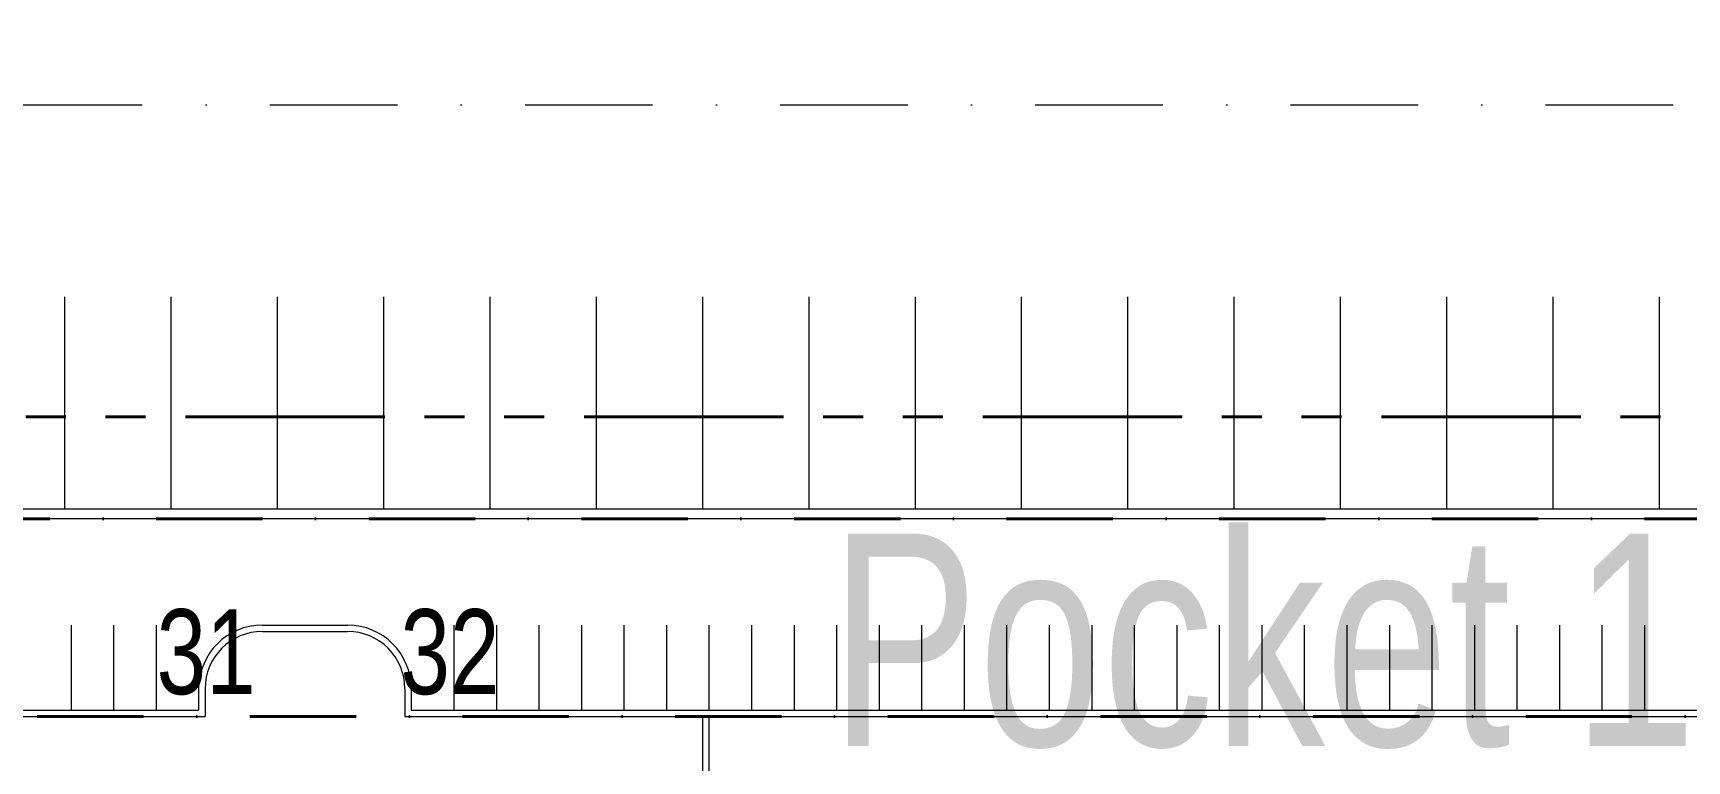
# Model space of a CAD drawing. Header units: inches. Extents: x 5542223 to 12533222, y 497239 to 5189502.
# Drawn here: x 6797436 to 6836328, y 2179859 to 2196995 of the extents above; entities that cross this region are included whole.
import ezdxf

# ---------------------------------------------------------------- set-up
doc = ezdxf.new("R2010")
doc.units = ezdxf.units.IN
doc.header["$MEASUREMENT"] = 0
doc.linetypes.add('DASHDOT', pattern=[1, 0.5, -0.25, 0, -0.25])
doc.linetypes.add('PHANTOM2', pattern=[1.25, 0.625, -0.125, 0.125, -0.125, 0.125, -0.125])
doc.layers.get('0').update_dxf_attribs({"color": 1})
for name, color, linetype, lineweight in [('Area_parking', 7, 'DASHDOT', 40), ('PARKING NO TXT', 7, 'Continuous', 9), ('Parking_Text', 7, 'Continuous', 18), ('Road', 7, 'Continuous', 15), ('Road_center', 7, 'DASHDOT', 13), ('ROW', 7, 'PHANTOM2', 40), ('S_Parkingbays', 7, 'Continuous', 13)]:
    doc.layers.add(name, color=color, linetype=linetype, lineweight=lineweight)
doc.styles.add('Parking_txt', font='arial.ttf', dxfattribs={"width": 0.75})

msp = doc.modelspace()

# ---------------------------------------------------------------- linework, layer by layer
msp.add_circle((6864263.374, 1819279.277), 1322040.52)
at = {"layer": 'Area_parking', "ltscale": 5000}
msp.add_lwpolyline([(6770329.817, 2185557.199), (6900037.133, 2185557.199), (6900037.133, 2180907.199), (6770329.817, 2180907.199), (6770329.817, 2185557.199)], close=True, dxfattribs=at)
at = {"layer": 'Road'}
for p, q in [((6850683.475, 2185787.199), (6770683.475, 2185787.199)), ((6850683.475, 2185557.199), (6770683.475, 2185557.199)), ((6802829.817, 2183057.199), (6804829.817, 2183057.199)), ((6802829.817, 2182907.199), (6804829.817, 2182907.199)), ((6801329.817, 2181557.199), (6801329.817, 2181057.199)), ((6801479.817, 2181557.199), (6801479.817, 2180907.199)), ((6806179.817, 2181557.199), (6806179.817, 2180907.199)), ((6806329.817, 2181557.199), (6806329.817, 2181057.199)), ((6770179.817, 2180907.199), (6801479.817, 2180907.199)), ((6770329.817, 2181057.199), (6801329.817, 2181057.199)), ((6806179.817, 2180907.199), (6853587.133, 2180907.199)), ((6806329.817, 2181057.199), (6853437.133, 2181057.199)), ((6813182.133, 2179576.199), (6813182.133, 2180907.199)), ((6813332.133, 2179576.199), (6813332.133, 2180907.199))]:
    msp.add_line(p, q, dxfattribs=at)
for centre, radius, start, end in [((6802829.817, 2181557.199), 1500, 90, 180), ((6804829.817, 2181557.199), 1500, 0, 90), ((6802829.817, 2181557.199), 1350, 90, 180), ((6804829.817, 2181557.199), 1350, 0, 90)]:
    msp.add_arc(centre, radius, start, end, dxfattribs=at)
at = {"layer": 'Road_center', "ltscale": 6000}
msp.add_line((6707002.844, 2195307.199), (6907488.227, 2195307.199), dxfattribs=at)
at = {"layer": 'ROW', "ltscale": 7500}
msp.add_line((6763517.133, 2187957.199), (6905072.133, 2187957.199), dxfattribs=at)
at = {"layer": 'S_Parkingbays'}
for p, q in [((6798183.475, 2185787.199), (6798183.475, 2190787.199)), ((6800683.475, 2185787.199), (6800683.475, 2190787.199)), ((6803183.475, 2185787.199), (6803183.475, 2190787.199)), ((6805683.475, 2185787.199), (6805683.475, 2190787.199)), ((6808183.475, 2185787.199), (6808183.475, 2190787.199)), ((6810683.475, 2185787.199), (6810683.475, 2190787.199)), ((6813183.475, 2185787.199), (6813183.475, 2190787.199)), ((6815683.475, 2185787.199), (6815683.475, 2190787.199)), ((6818183.475, 2185787.199), (6818183.475, 2190787.199)), ((6820683.475, 2185787.199), (6820683.475, 2190787.199)), ((6823183.475, 2185787.199), (6823183.475, 2190787.199)), ((6825683.475, 2185787.199), (6825683.475, 2190787.199)), ((6828183.475, 2185787.199), (6828183.475, 2190787.199)), ((6830683.475, 2185787.199), (6830683.475, 2190787.199)), ((6833183.475, 2185787.199), (6833183.475, 2190787.199)), ((6835683.475, 2185787.199), (6835683.475, 2190787.199)), ((6798329.817, 2183057.199), (6798329.817, 2181057.199)), ((6799329.817, 2183057.199), (6799329.817, 2181057.199)), ((6800329.817, 2183057.199), (6800329.817, 2181057.199)), ((6807329.817, 2183057.199), (6807329.817, 2181057.199)), ((6808329.817, 2183057.199), (6808329.817, 2181057.199)), ((6809329.817, 2183057.199), (6809329.817, 2181057.199)), ((6810329.817, 2183057.199), (6810329.817, 2181057.199)), ((6811329.817, 2183057.199), (6811329.817, 2181057.199)), ((6812329.817, 2183057.199), (6812329.817, 2181057.199)), ((6813329.817, 2183057.199), (6813329.817, 2181057.199)), ((6814329.817, 2183057.199), (6814329.817, 2181057.199)), ((6815329.817, 2183057.199), (6815329.817, 2181057.199)), ((6816329.817, 2183057.199), (6816329.817, 2181057.199)), ((6817329.817, 2183057.199), (6817329.817, 2181057.199)), ((6818329.817, 2183057.199), (6818329.817, 2181057.199)), ((6819329.817, 2183057.199), (6819329.817, 2181057.199)), ((6820329.817, 2183057.199), (6820329.817, 2181057.199)), ((6821329.817, 2183057.199), (6821329.817, 2181057.199)), ((6822329.817, 2183057.199), (6822329.817, 2181057.199)), ((6823329.817, 2183057.199), (6823329.817, 2181057.199)), ((6824329.817, 2183057.199), (6824329.817, 2181057.199)), ((6825329.817, 2183057.199), (6825329.817, 2181057.199)), ((6826329.817, 2183057.199), (6826329.817, 2181057.199)), ((6827329.817, 2183057.199), (6827329.817, 2181057.199)), ((6828329.817, 2183057.199), (6828329.817, 2181057.199)), ((6829329.817, 2183057.199), (6829329.817, 2181057.199)), ((6830329.817, 2183057.199), (6830329.817, 2181057.199)), ((6831329.817, 2183057.199), (6831329.817, 2181057.199)), ((6832329.817, 2183057.199), (6832329.817, 2181057.199)), ((6833329.817, 2183057.199), (6833329.817, 2181057.199)), ((6834329.817, 2183057.199), (6834329.817, 2181057.199)), ((6835329.817, 2183057.199), (6835329.817, 2181057.199))]:
    msp.add_line(p, q, dxfattribs=at)

# ---------------------------------------------------------------- texts
at = {"layer": 'PARKING NO TXT', "style": 'Parking_txt', "width": 0.75}
for s, p in [('31', (6800340.376, 2181431.567)), ('32', (6806075.293, 2181431.567))]:
    msp.add_text(s, height=2000, dxfattribs=at).set_placement(p)
at = {"layer": 'Parking_Text', "style": 'Parking_txt', "width": 0.75}
msp.add_text('Pocket 10', height=5000, dxfattribs=at).set_placement((6816171.056, 2180213.054))

doc.saveas('drawing.dxf')
